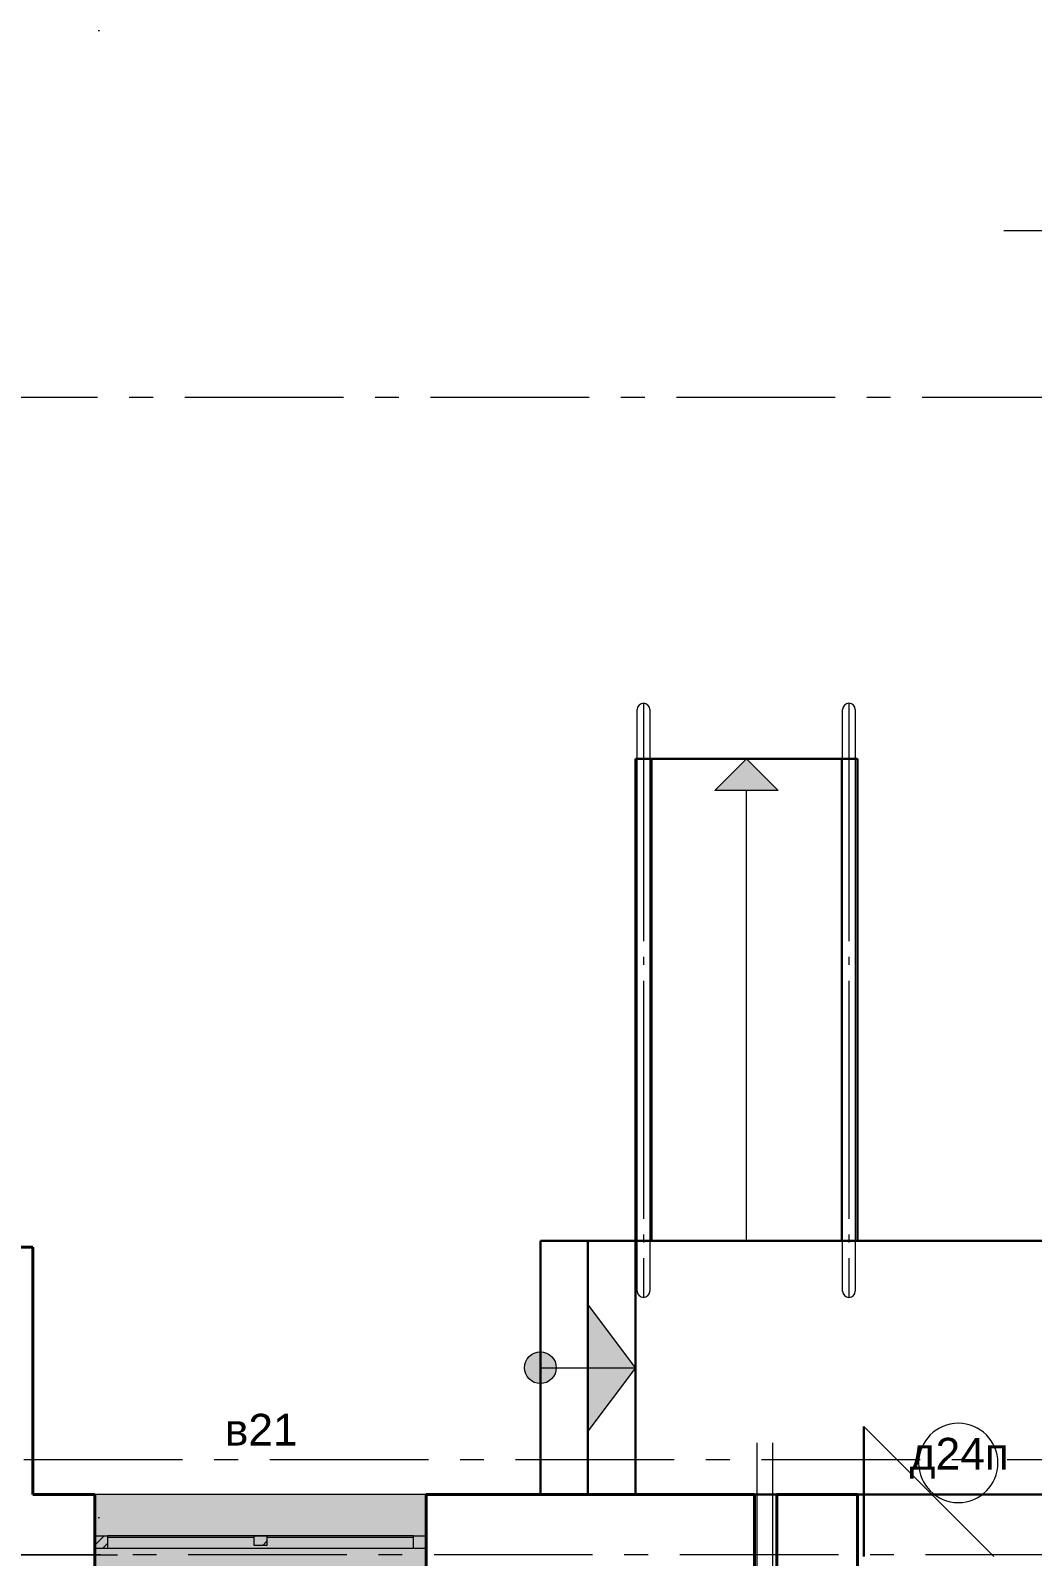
# Model space of a CAD drawing. Extents: x 299995 to 392849, y -57101 to -11292.
# Drawn here: x 357653 to 363971, y -29367 to -19745 of the extents above; entities that cross this region are included whole.
import ezdxf

# ---------------------------------------------------------------- set-up
doc = ezdxf.new("R2010")
doc.units = 0
doc.header["$MEASUREMENT"] = 0
for name, pattern in [('Крупный пунктир', [9375, 0, -9375]), ('Штрихпунктирная', [1750, 1500, -100, 50, -100]), ('Штрихштриховая', [1550, 1000, -200, 150, -200])]:
    doc.linetypes.add(name, pattern=pattern)
for name, color, linetype, lineweight in [('0_Ном_пера__1', 7, 'Continuous', 13), ('0_Ном_пера__21', 7, 'Continuous', 20), ('0_Ном_пера__41', 7, 'Continuous', 30), ('Интерьер- Перегородка_Ном_пера__1', 7, 'Continuous', 13), ('Интерьер- Перегородка_Ном_пера__19', 255, 'Continuous', 0), ('Интерьер- Перегородка_Ном_пера__21', 7, 'Continuous', 20), ('Интерьер- Перегородка_Ном_пера__41', 7, 'Continuous', 30), ('Интерьер- Перегородка_Ном_пера__61', 7, 'Continuous', 40), ('Интерьер- Перегородка_Ном_пера__7', 7, 'Continuous', 5), ('котел_Ном_пера__1', 7, 'Continuous', 13), ('Лестницы внутренние_Ном_пера__21', 7, 'Continuous', 20), ('Лестницы внутренние_Ном_пера__41', 7, 'Continuous', 30), ('Линии разрезов_Ном_пера__1', 7, 'Continuous', 13), ('Перекрытия_Ном_пера__41', 7, 'Continuous', 30)]:
    doc.layers.add(name, color=color, linetype=linetype, lineweight=lineweight)
for name, color, linetype, lineweight, true_color in [('0_Ном_пера__98', 7, 'Continuous', 13, 0x001f3e), ('Интерьер- Перегородка_Ном_пера__3', 7, 'Continuous', 18, 0xdd5800), ('Интерьер- Перегородка_Ном_пера__91', 171, 'Continuous', 13, 0xaaaaff), ('Лестницы внутренние_Ном_пера__2', 7, 'Continuous', 13, 0x7f7f7f), ('Перекрытия_Ном_пера__4', 7, 'Continuous', 20, 0x016515)]:
    doc.layers.add(name, color=color, linetype=linetype, lineweight=lineweight, true_color=true_color)
doc.layers.add('Линии разрезов', color=7, linetype='Continuous')
doc.layers.add('Перекрытия', color=7, linetype='Continuous')
doc.styles.add('СГЕНЕРИР_СТИЛЬ_1', font='')
doc.styles.get('СГЕНЕРИР_СТИЛЬ_1').set_extended_font_data('Arial Кириллический')
pattern_1 = [(45, (0, 0), (-176.7767, 176.7767), []), (45, (-35.36, 35.36), (-176.7767, 176.7767), []), (45, (-70.7, 70.7), (-176.7767, 176.7767), [])]

# ---------------------------------------------------------------- blocks, each defined once
blk = doc.blocks.new('Линия_4006', base_point=(362167.9, -27383.6))
at = {"layer": '0_Ном_пера__1', "linetype": 'Continuous'}
blk.add_hatch(color=256, dxfattribs=at).paths.add_polyline_path([(362167.9, -24336.7), (362367.9, -24536.7), (361967.9, -24536.7)], flags=0)
for p, q in [((362167.9, -24336.7), (361967.9, -24536.7)), ((362167.9, -24336.7), (362367.9, -24536.7)), ((362367.9, -24536.7), (361967.9, -24536.7))]:
    blk.add_line(p, q, dxfattribs=at)
at = {"layer": '0_Ном_пера__21', "linetype": 'Continuous'}
blk.add_line((362167.9, -27383.6), (362167.9, -24536.7), dxfattribs=at)
blk = doc.blocks.new('Линия_5159', base_point=(389497.3, -29356.6))
at = {"layer": 'Перекрытия_Ном_пера__4', "linetype": 'Штрихштриховая'}
blk.add_line((389097.3, -29356.6), (305925.9, -29356.6), dxfattribs=at)
blk = doc.blocks.new('Линия_5187', base_point=(390011.9, -28756.6))
at = {"layer": 'Перекрытия_Ном_пера__4', "linetype": 'Штрихштриховая'}
blk.add_line((389611.9, -28756.6), (305398.8, -28756.6), dxfattribs=at)
blk = doc.blocks.new('Линия_5188', base_point=(305525.9, -22056.6))
at = {"layer": 'Перекрытия_Ном_пера__4', "linetype": 'Штрихштриховая'}
blk.add_line((305925.9, -22056.6), (389097.3, -22056.6), dxfattribs=at)
blk = doc.blocks.new('Линия_5189', base_point=(363790.7, -21006.6))
at = {"layer": 'Перекрытия_Ном_пера__4', "linetype": 'Штрихштриховая'}
blk.add_line((363790.7, -21006.6), (389097.3, -21006.6), dxfattribs=at)
blk = doc.blocks.new('Плоскость сечения_3', base_point=(345534.2, -19745.2))
at = {"layer": 'Линии разрезов_Ном_пера__1', "linetype": 'Крупный пунктир'}
for p, q in [((346534.2, -19745.2), (358084.4, -19745.2)), ((358084.4, -19745.2), (358084.4, -52841.9))]:
    blk.add_line(p, q, dxfattribs=at)

msp = doc.modelspace()

# ---------------------------------------------------------------- hatches: boundary and pattern name
at = {"layer": 'Интерьер- Перегородка_Ном_пера__19', "linetype": 'Continuous'}
for points in [[(358058.1, -28976.6), (358058.1, -29236.6), (360148.1, -29236.6), (360148.1, -28976.6)], [(358058.1, -29236.6), (358058.1, -29616.6), (360148.1, -29616.6), (360148.1, -29236.6)]]:
    msp.add_hatch(color=256, dxfattribs=at).paths.add_polyline_path(points, flags=0)
at = {"layer": 'Интерьер- Перегородка_Ном_пера__91', "linetype": 'Continuous'}
h = msp.add_hatch(dxfattribs=at)
h.set_pattern_fill('Алюминий', color=256, style=0, pattern_type=2)
h.set_pattern_definition(pattern_1)
h.paths.add_polyline_path([(358138.1, -29236.6), (358058.1, -29236.6), (358058.1, -29316.6), (358138.1, -29316.6)], flags=0)
h = msp.add_hatch(dxfattribs=at)
h.set_pattern_fill('Алюминий', color=256, style=0, pattern_type=2)
h.set_pattern_definition(pattern_1)
h.paths.add_polyline_path([(359143.1, -29236.6), (359063.1, -29236.6), (359063.1, -29296.6), (359143.1, -29296.6)], flags=0)
h = msp.add_hatch(dxfattribs=at)
h.set_pattern_fill('Алюминий', color=256, style=0, pattern_type=2)
h.set_pattern_definition(pattern_1)
h.paths.add_polyline_path([(360148.1, -29236.6), (360068.1, -29236.6), (360068.1, -29316.6), (360148.1, -29316.6)], flags=0)
at = {"layer": 'Лестницы внутренние_Ном_пера__2', "linetype": 'Continuous'}
for points in [[(361468.1, -28176.6), (361168.1, -27776.6), (361168.1, -28576.6)], [(360968.1, -28176.6, 1), (360768.1, -28176.6, 1)]]:
    msp.add_hatch(color=256, dxfattribs=at).paths.add_polyline_path(points, flags=0)

# ---------------------------------------------------------------- linework, layer by layer
at = {"layer": '0_Ном_пера__41', "linetype": 'Continuous'}
for p, q in [((361568.1, -24336.7), (361468.1, -24336.7)), ((361468.1, -24336.7), (361468.1, -27376.6)), ((361568.1, -27376.6), (361568.1, -24336.7)), ((362767.7, -24336.7), (361568.1, -24336.7)), ((361568.1, -24336.7), (361568.1, -27376.6)), ((362867.7, -24336.7), (362767.7, -24336.7)), ((362767.7, -24336.7), (362767.7, -27376.6)), ((362767.7, -27376.6), (362767.7, -24336.7)), ((362867.7, -27376.6), (362867.7, -24336.7)), ((361468.1, -27376.6), (361568.1, -27376.6)), ((361568.1, -27376.6), (362767.7, -27376.6)), ((362767.7, -27376.6), (362867.7, -27376.6))]:
    msp.add_line(p, q, dxfattribs=at)
at = {"layer": '0_Ном_пера__98', "linetype": 'Continuous'}
for p, q in [((361478.1, -27693.6), (361478.1, -24026.7)), ((361558.1, -24026.7), (361558.1, -27693.6)), ((362773.8, -27693.6), (362773.8, -24026.7)), ((362853.8, -24026.7), (362853.8, -27693.6))]:
    msp.add_line(p, q, dxfattribs=at)
at = {"layer": '0_Ном_пера__98', "linetype": 'Штрихпунктирная'}
for p, q in [((361518.1, -23986.7), (361518.1, -27733.6)), ((362813.8, -23986.7), (362813.8, -27733.6))]:
    msp.add_line(p, q, dxfattribs=at)
at = {"layer": '0_Ном_пера__98', "linetype": 'Continuous'}
for centre, start, end in [((361518.1, -24026.7), 0, 180), ((362813.8, -24026.7), 0, 180), ((361518.1, -27693.6), 180, 0), ((362813.8, -27693.6), 180, 0)]:
    msp.add_arc(centre, 40, start, end, dxfattribs=at)
at = {"layer": 'Интерьер- Перегородка_Ном_пера__1', "linetype": 'Continuous'}
for p, q in [((362358.1, -28976.6), (362218.1, -28976.6)), ((359063.1, -29296.6), (359063.1, -29236.6)), ((359063.1, -29236.6), (359143.1, -29236.6)), ((359143.1, -29236.6), (359143.1, -29296.6)), ((359143.1, -29296.6), (359063.1, -29296.6))]:
    msp.add_line(p, q, dxfattribs=at)
at = {"layer": 'Интерьер- Перегородка_Ном_пера__21', "linetype": 'Continuous'}
msp.add_line((363728.1, -29366.6), (362908.1, -28546.6), dxfattribs=at)
at = {"layer": 'Интерьер- Перегородка_Ном_пера__3', "linetype": 'Continuous'}
for p, q in [((360148.1, -28976.6), (358058.1, -28976.6)), ((358058.1, -29316.6), (358058.1, -29236.6)), ((358058.1, -29236.6), (358138.1, -29236.6)), ((358138.1, -29236.6), (358138.1, -29316.6)), ((360068.1, -29236.6), (358138.1, -29236.6)), ((360068.1, -29316.6), (360068.1, -29236.6)), ((360068.1, -29236.6), (360148.1, -29236.6)), ((360148.1, -29236.6), (360148.1, -29316.6)), ((358138.1, -29316.6), (358058.1, -29316.6)), ((360068.1, -29316.6), (358138.1, -29316.6)), ((360148.1, -29316.6), (360068.1, -29316.6))]:
    msp.add_line(p, q, dxfattribs=at)
for start, end in [(0, 180), (180, 0)]:
    msp.add_arc((363503.1, -28776.6), 250, start, end, dxfattribs=at)
at = {"layer": 'Интерьер- Перегородка_Ном_пера__41', "linetype": 'Continuous'}
msp.add_line((362908.1, -29366.6), (362908.1, -28546.6), dxfattribs=at)
at = {"layer": 'Интерьер- Перегородка_Ном_пера__61', "linetype": 'Continuous'}
for p, q in [((357668.1, -27416.5), (357158.1, -27416.5)), ((357668.1, -28976.6), (357668.1, -27416.5)), ((358058.1, -28976.6), (357668.1, -28976.6)), ((358058.1, -28976.6), (358058.1, -29616.6)), ((361468.1, -28976.6), (360148.1, -28976.6)), ((360148.1, -28976.6), (360148.1, -29616.6)), ((362218.1, -28976.6), (361468.1, -28976.6)), ((362218.1, -29356.6), (362218.1, -28976.6)), ((362868.1, -28976.6), (362358.1, -28976.6)), ((362358.1, -29356.6), (362358.1, -28976.6)), ((362868.1, -28976.6), (362868.1, -29616.6)), ((362218.1, -29356.6), (362218.1, -29616.6)), ((362358.1, -29356.6), (362358.1, -29616.6))]:
    msp.add_line(p, q, dxfattribs=at)
at = {"layer": 'Интерьер- Перегородка_Ном_пера__7', "linetype": 'Continuous'}
for p, q in [((359063.1, -29246.6), (358138.1, -29246.6)), ((360068.1, -29246.6), (359143.1, -29246.6))]:
    msp.add_line(p, q, dxfattribs=at)
at = {"layer": 'котел_Ном_пера__1', "linetype": 'Continuous'}
for p, q in [((362231.9, -28649.7), (362231.9, -29636.6)), ((362331.9, -28649.7), (362331.9, -29636.6))]:
    msp.add_line(p, q, dxfattribs=at)
at = {"layer": 'Лестницы внутренние_Ном_пера__21', "linetype": 'Continuous'}
for p, q in [((361468.1, -28176.6), (361168.1, -27776.6)), ((361168.1, -28576.6), (361168.1, -27776.6)), ((360868.1, -28176.6), (361468.1, -28176.6)), ((361468.1, -28176.6), (361168.1, -28576.6))]:
    msp.add_line(p, q, dxfattribs=at)
msp.add_circle((360868.1, -28176.6), 100, dxfattribs=at)
at = {"layer": 'Лестницы внутренние_Ном_пера__41', "linetype": 'Continuous'}
for p, q in [((360868.1, -27376.6), (361468.1, -27376.6)), ((360868.1, -27376.6), (360868.1, -28976.6)), ((360868.1, -27376.6), (360868.1, -28976.6)), ((361168.1, -27376.6), (361168.1, -28976.6)), ((361468.1, -27376.6), (361468.1, -28976.6)), ((361468.1, -27376.6), (361468.1, -28976.6)), ((360868.1, -28976.6), (361468.1, -28976.6))]:
    msp.add_line(p, q, dxfattribs=at)
at = {"layer": 'Перекрытия_Ном_пера__4', "linetype": 'Штрихштриховая'}
msp.add_line((357202, -29356.6), (358323.9, -29356.6), dxfattribs=at)
at = {"layer": 'Перекрытия_Ном_пера__41', "linetype": 'Continuous'}
for p, q in [((365042.1, -27376.6), (361468.1, -27376.6)), ((361468.1, -27376.6), (361468.1, -28976.6)), ((361468.1, -28976.6), (365042.1, -28976.6))]:
    msp.add_line(p, q, dxfattribs=at)

# ---------------------------------------------------------------- block references
at = {"linetype": 'Continuous'}
msp.add_blockref('Линия_4006', (362167.9, -27383.6), dxfattribs=at)
at = {"layer": 'Линии разрезов'}
msp.add_blockref('Плоскость сечения_3', (345534.2, -19745.2), dxfattribs=at)
at = {"layer": 'Перекрытия', "linetype": 'Штрихштриховая'}
for name, p in [('Линия_5189', (363790.7, -21006.6)), ('Линия_5188', (305525.9, -22056.6)), ('Линия_5187', (390011.9, -28756.6)), ('Линия_5159', (389497.3, -29356.6))]:
    msp.add_blockref(name, p, dxfattribs=at)

# ---------------------------------------------------------------- texts
at = {"layer": 'Интерьер- Перегородка_Ном_пера__3', "linetype": 'Continuous', "char_height": 200, "attachment_point": 7, "style": 'СГЕНЕРИР_СТИЛЬ_1'}
for s, insert in [('{в21}', (358878.1, -28667.2)), ('{д24п}', (363196.8, -28876.6))]:
    msp.add_mtext(s, dxfattribs=dict(at, insert=insert))

doc.saveas('drawing.dxf')
